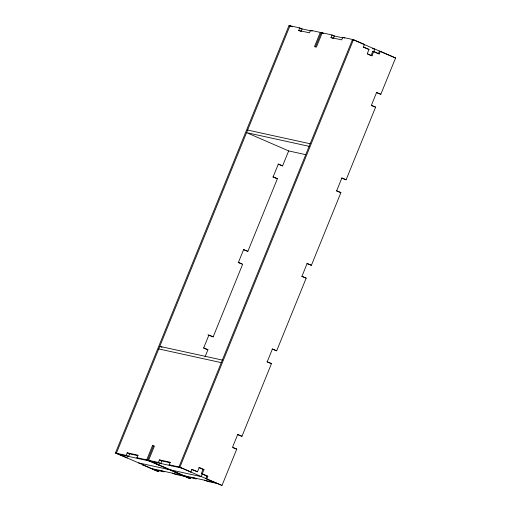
<?xml version="1.0" encoding="UTF-8"?>
<svg xmlns="http://www.w3.org/2000/svg" width="511" height="511" viewBox="0 0 511 511"><rect width="100%" height="100%" fill="white"/><g stroke="black" fill="none" stroke-linecap="round" stroke-linejoin="round"><path stroke-width="0.77" d="M127.373 458.016L115.422 453.027L289.002 25.55L299.753 27.907L302.129 28.935L301.094 31.503L298.711 30.468L299.753 27.907M115.422 453.027L126.172 455.384L127.213 452.823L137.957 455.173L136.916 457.741L139.292 458.769M138.04 455.703L129.596 453.857L128.555 456.419L126.172 455.384M331.997 34.972L330.956 37.533L333.338 38.568L334.379 36.006L331.997 34.972L310.503 30.258L309.455 32.825L298.711 30.468M153.453 445.848L147.666 460.098L158.653 464.869M315.459 46.865L321.247 32.615L323.31 33.509M136.916 457.741L158.416 462.449L159.458 459.887L170.208 462.238L169.16 464.806L171.536 465.834M170.284 462.768L161.84 460.922L160.799 463.483L158.416 462.449M143.252 464.921L142.288 464.703L157.509 471.321L158.474 471.532L159.062 470.082M205.052 356.825L207.945 349.703L203.71 347.857L208.916 335.037L213.151 336.877L242.661 264.206L238.426 262.367L243.632 249.54L247.867 251.38L277.377 178.709L273.142 176.87L278.348 164.044L282.583 165.883L288.658 150.924L305.648 154.641M376.326 92.561L380.823 94.305L395.578 57.973L380.356 51.356L379.315 53.923L373.758 51.502L372.021 55.782L367.262 53.706L368.993 49.433L363.436 47.018L364.477 44.451L353.491 39.679L342.747 37.322L341.706 39.89L330.956 37.533M169.16 464.806L179.91 467.163L353.491 39.679M189.926 471.723L190.897 471.934L191.938 469.366L197.495 471.787L199.233 467.508L203.998 469.583L202.26 473.857L201.296 473.646L203.027 469.366L203.998 469.583M367.652 54.089L371.056 55.565L372.794 51.292L373.758 51.502M202.209 474.042L201.168 476.61L170.859 469.967M373.713 51.694L374.755 49.126L372.423 48.615M206.776 478.833L207.817 476.271L206.853 476.06L205.812 478.622L221.998 485.45L236.753 449.112L232.518 447.272L237.724 434.452L241.959 436.292L271.469 363.621L267.234 361.775L272.44 348.956L276.675 350.795L306.185 278.125L301.95 276.279L307.156 263.459L311.391 265.298L340.901 192.628L336.666 190.788L341.872 177.962L346.107 179.802L375.617 107.131L371.382 105.292L376.588 92.465L380.823 94.305M372.794 51.292L378.351 53.706L379.392 51.145L380.356 51.356M299.114 28.277L311.34 30.954M332.865 35.674L342.817 37.852M352.641 40.005L354.909 40.503L352.526 39.468L178.946 466.945L221.998 485.45M363.513 44.24L364.477 44.451M368.993 49.433L363.161 47.108M378.351 53.706L379.315 53.923M395.578 57.973L355.624 40.816M371.056 55.565L372.021 55.782M375.617 107.131L371.829 105.694M247.618 130.069L310.171 143.77M309.129 146.338L246.577 132.63L288.658 150.924M282.583 165.883L278.086 164.14M346.107 179.802L341.61 178.058M277.377 178.709L272.88 176.966M340.901 192.628L336.404 190.878M247.867 251.38L243.37 249.636M311.391 265.298L306.894 263.555M306.185 278.125L301.688 276.374M213.151 336.877L207.951 334.826M276.675 350.795L272.178 349.045M206.974 349.486L207.945 349.703M271.469 363.621L266.972 361.871M222.342 360.076L159.783 346.375L161.961 347.32M158.742 348.936L221.301 362.644M241.959 436.292L237.462 434.542M236.753 449.112L232.959 447.674M118.763 454.273L149.084 460.916M151.007 461.337L181.328 467.98M197.495 471.787L191.663 469.456M157.682 464.659L159.617 465.08M138.615 462.902L168.924 469.545M173.568 471.557L175.497 471.985M151.85 468.651L182.165 475.3M184.094 475.715L214.416 482.365M154.239 469.692L164.018 471.832L161.636 470.797M184.548 476.335L174.768 474.189L172.386 473.154M186.483 476.757L196.262 478.896L193.886 477.862M216.792 483.4L207.012 481.253L204.63 480.219M342.747 37.322L344.529 38.101M323.406 33.343L322.217 32.825L316.43 47.076L314.495 46.654L320.282 32.404L321.47 32.921M310.503 30.258L312.278 31.037M292.343 26.796L289.973 25.761L116.387 453.244L158.474 471.532M289.002 25.55L291.059 26.444M238.164 262.456L241.697 263.995M203.448 347.953L206.272 349.179M198.945 467.591L203.027 469.366M202.26 473.857L207.817 476.271M201.296 473.646L206.853 476.06M179.91 467.163L190.897 471.934M159.458 459.887L161.84 460.922M174.532 471.768L189.753 478.385M127.213 452.823L129.596 453.857M152.482 445.637L146.702 459.881L188.783 478.175L190.718 478.596L148.631 460.309L154.418 446.058L152.482 445.637"/></g></svg>
